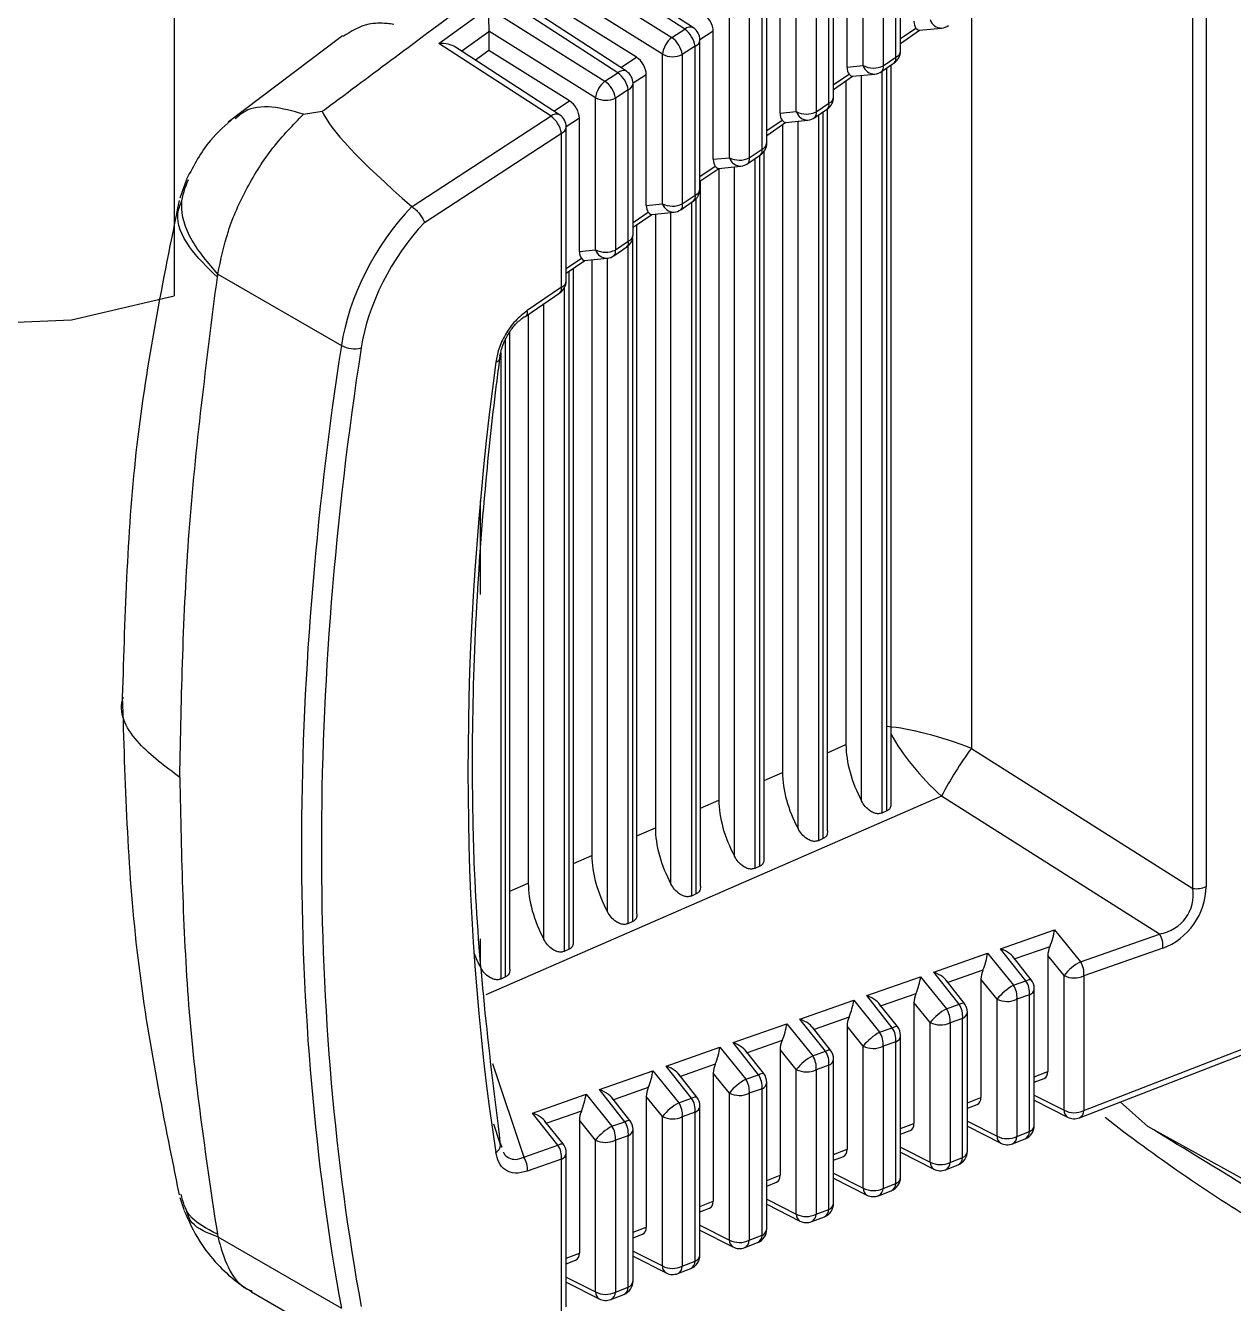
# Model space of a CAD drawing. Extents: x 8 to 113, y 1 to 87.
# Drawn here: x 15.952 to 16.786, y 65.459 to 66.34 of the extents above; entities that cross this region are included whole.
import ezdxf

# ---------------------------------------------------------------- set-up
doc = ezdxf.new("R2010")
doc.units = 0
doc.header["$MEASUREMENT"] = 0
doc.layers.add('OBJECT', color=7, linetype='CONTINUOUS')

msp = doc.modelspace()

# ---------------------------------------------------------------- linework, layer by layer
at = {"layer": 'OBJECT'}
for p, q in [((16.05467, 68.51587), (16.05467, 66.15381)), ((16.75741, 65.74493), (16.75741, 66.4324)), ((16.76668, 66.43369), (16.76668, 65.74622)), ((16.55584, 66.32267), (16.55584, 66.42038)), ((16.53011, 66.31255), (16.53011, 66.41058)), ((16.5438, 66.41041), (16.5438, 66.31238)), ((16.55253, 66.31838), (16.55253, 66.41608)), ((16.51895, 66.31144), (16.51895, 66.39648)), ((16.31516, 66.38386), (16.3981, 66.3319)), ((16.40695, 66.33766), (16.325, 66.39094)), ((16.41289, 66.33866), (16.3365, 66.38833)), ((16.50639, 66.28665), (16.50639, 66.38605)), ((16.5097, 66.29094), (16.5097, 66.39034)), ((16.48393, 66.28079), (16.48393, 66.38052)), ((16.49763, 66.38034), (16.49763, 66.28062)), ((16.39158, 66.3204), (16.31569, 66.36794)), ((16.47277, 66.27968), (16.47277, 66.36642)), ((16.36081, 66.30763), (16.28116, 66.35941)), ((16.46357, 66.25921), (16.46357, 66.36031)), ((16.6047, 66.36152), (16.6047, 65.84151)), ((16.23732, 66.32789), (16.27132, 66.35233)), ((16.27132, 66.35233), (16.35192, 66.30184)), ((16.36675, 66.30863), (16.29266, 66.3568)), ((16.37369, 66.31827), (16.31571, 66.35459)), ((16.43775, 66.24904), (16.43775, 66.35046)), ((16.45145, 66.35028), (16.45145, 66.24886)), ((16.46026, 66.25492), (16.46026, 66.35602)), ((16.1708, 66.33318), (16.09198, 66.27357)), ((16.27187, 66.33583), (16.25322, 66.32242)), ((16.3454, 66.29034), (16.27185, 66.33642)), ((16.27187, 66.33583), (16.27187, 66.32307)), ((16.3981, 66.3319), (16.40695, 66.33766)), ((16.4266, 66.33636), (16.41744, 66.3304)), ((16.4266, 66.24792), (16.4266, 66.33636)), ((16.55584, 66.33116), (16.5665, 66.33849)), ((16.55584, 66.32791), (16.56898, 66.33695)), ((16.56877, 66.33693), (16.58429, 66.33848)), ((16.31468, 66.27759), (16.23732, 66.32789)), ((16.32062, 66.27859), (16.24882, 66.32528)), ((16.27187, 66.32307), (16.26254, 66.31636)), ((16.32752, 66.28821), (16.27187, 66.32307)), ((16.41412, 66.32598), (16.40527, 66.32022)), ((16.41412, 66.22319), (16.41412, 66.32598)), ((16.41744, 66.22748), (16.41744, 66.33028)), ((16.36282, 66.31119), (16.37369, 66.31827)), ((16.39158, 66.21728), (16.39158, 66.3204)), ((16.40527, 66.32022), (16.40527, 66.2171)), ((16.54278, 66.30843), (16.55151, 66.31443)), ((16.5438, 66.31238), (16.55253, 66.31838)), ((16.35192, 66.30184), (16.36081, 66.30763)), ((16.38042, 66.3063), (16.3713, 66.30036)), ((16.38042, 66.21616), (16.38042, 66.3063)), ((16.5097, 66.29943), (16.52033, 66.30673)), ((16.5097, 66.29618), (16.5228, 66.30519)), ((16.51895, 66.31144), (16.53011, 66.31255)), ((16.52259, 66.30517), (16.53811, 66.30672)), ((16.52897, 65.80524), (16.52897, 66.30581)), ((16.54305, 66.30861), (16.54305, 65.79691)), ((16.5464, 65.79837), (16.5464, 66.31092)), ((16.54933, 65.80366), (16.54933, 66.31293)), ((16.36799, 66.29595), (16.3591, 66.29016)), ((16.36799, 66.19146), (16.36799, 66.29595)), ((16.3713, 66.19575), (16.3713, 66.30024)), ((16.51821, 66.30203), (16.51821, 65.84409)), ((16.31668, 66.28115), (16.32752, 66.28821)), ((16.3454, 66.18552), (16.3454, 66.29034)), ((16.3591, 66.29016), (16.3591, 66.18535)), ((16.14398, 66.27908), (16.15688, 66.28102)), ((16.47277, 66.27968), (16.48393, 66.28079)), ((16.49661, 66.27667), (16.50537, 66.2827)), ((16.49763, 66.28062), (16.50639, 66.28665)), ((16.49921, 66.27846), (16.49921, 65.77782)), ((16.50256, 65.77928), (16.50256, 66.28077)), ((16.50549, 65.78457), (16.50549, 66.28278)), ((16.31468, 66.27759), (16.21888, 66.21523)), ((16.33424, 66.27624), (16.32517, 66.27033)), ((16.32517, 66.16403), (16.32517, 66.27021)), ((16.33424, 66.18441), (16.33424, 66.27624)), ((16.46357, 66.2677), (16.47415, 66.27498)), ((16.46357, 66.26445), (16.47662, 66.27343)), ((16.47437, 66.27188), (16.47437, 65.825)), ((16.47641, 66.27341), (16.49193, 66.27496)), ((16.48513, 65.78615), (16.48513, 66.27428)), ((16.22732, 66.20438), (16.32186, 66.26592)), ((16.32186, 66.15973), (16.32186, 66.26592)), ((16.45145, 66.24886), (16.46026, 66.25492)), ((16.46165, 65.76547), (16.46165, 66.25331)), ((16.41744, 66.23597), (16.42797, 66.24322)), ((16.4266, 66.24792), (16.43775, 66.24904)), ((16.43024, 66.24165), (16.44576, 66.2432)), ((16.44129, 65.76706), (16.44129, 66.24276)), ((16.45043, 66.24491), (16.45924, 66.25097)), ((16.45537, 66.24831), (16.45537, 65.75873)), ((16.45872, 65.76019), (16.45872, 66.25061)), ((16.06313, 66.23395), (16.05856, 66.22118)), ((16.41744, 66.23273), (16.43045, 66.24168)), ((16.43053, 66.24168), (16.43053, 65.80591)), ((16.41781, 65.74638), (16.41781, 66.23298)), ((16.38042, 66.21616), (16.39158, 66.21728)), ((16.40425, 66.21316), (16.4131, 66.21924)), ((16.40527, 66.2171), (16.41412, 66.22319)), ((16.41153, 66.21816), (16.41153, 65.73964)), ((16.41488, 65.7411), (16.41488, 66.2208)), ((16.21888, 66.21523), (16.21865, 66.2154)), ((16.3713, 66.20424), (16.3818, 66.21146)), ((16.3713, 66.201), (16.38427, 66.20992)), ((16.38406, 66.2099), (16.39958, 66.21145)), ((16.38669, 66.21016), (16.38669, 65.78681)), ((16.39745, 65.74797), (16.39745, 66.21123)), ((16.37397, 65.72729), (16.37397, 66.20283)), ((16.3591, 66.18535), (16.36799, 66.19146)), ((16.37104, 65.722), (16.37104, 66.19347)), ((16.33424, 66.18441), (16.3454, 66.18552)), ((16.35808, 66.1814), (16.36697, 66.18751)), ((16.36769, 66.18806), (16.36769, 65.72054)), ((16.32517, 66.17251), (16.33562, 66.1797)), ((16.32517, 66.16927), (16.33809, 66.17816)), ((16.33012, 65.7082), (16.33012, 66.17268)), ((16.33788, 66.17814), (16.3534, 66.17969)), ((16.34284, 66.17863), (16.34284, 65.76772)), ((16.35361, 65.72887), (16.35361, 66.17971)), ((16.08448, 66.16657), (16.08479, 66.16873)), ((16.08479, 66.16873), (16.17004, 66.11952)), ((16.3272, 65.70291), (16.3272, 66.17066)), ((16.29731, 66.13961), (16.32083, 66.15579)), ((16.32186, 66.15973), (16.29833, 66.14355)), ((16.32385, 66.15906), (16.32385, 65.70145)), ((16.30977, 65.70978), (16.30977, 66.14817)), ((16.299, 66.14077), (16.299, 65.74863)), ((16.28628, 65.6891), (16.28628, 66.1289)), ((16.28335, 65.68382), (16.28335, 66.12373)), ((16.28001, 66.1144), (16.28001, 65.68236)), ((16.26593, 65.94779), (16.26593, 66.01226)), ((16.50549, 65.83855), (16.51821, 65.84409)), ((16.6047, 65.84151), (16.75741, 65.74493)), ((16.46165, 65.81946), (16.47437, 65.825)), ((16.58409, 65.80855), (16.26964, 65.67161)), ((16.41781, 65.80037), (16.43053, 65.80591)), ((16.73443, 65.71347), (16.58409, 65.80855)), ((16.5464, 65.79837), (16.54305, 65.79691)), ((16.37397, 65.78127), (16.38669, 65.78681)), ((16.50256, 65.77928), (16.49921, 65.77782)), ((16.33012, 65.76218), (16.34284, 65.76772)), ((16.45872, 65.76019), (16.45537, 65.75873)), ((16.28628, 65.74309), (16.299, 65.74863)), ((16.41488, 65.7411), (16.41153, 65.73964)), ((16.37104, 65.722), (16.36769, 65.72054)), ((16.62485, 65.70333), (16.66206, 65.71639)), ((16.66206, 65.71639), (16.67993, 65.69434)), ((16.26593, 65.69069), (16.26593, 65.71011)), ((16.67993, 65.69434), (16.73443, 65.71347)), ((16.68234, 65.5917), (16.98666, 65.70971)), ((16.3272, 65.70291), (16.32385, 65.70145)), ((16.57871, 65.68713), (16.61589, 65.70018)), ((16.61589, 65.70018), (16.63375, 65.67813)), ((16.64239, 65.68116), (16.62485, 65.70333)), ((16.64595, 65.68196), (16.63345, 65.69776)), ((16.65886, 65.70472), (16.63466, 65.69623)), ((16.65748, 65.69859), (16.65748, 65.61863)), ((16.66864, 65.68481), (16.65748, 65.69859)), ((16.67926, 65.58667), (16.98351, 65.70465)), ((16.73684, 65.70377), (16.68234, 65.68464)), ((16.61268, 65.68851), (16.58852, 65.68003)), ((16.28335, 65.68382), (16.28001, 65.68236)), ((16.53258, 65.67094), (16.56971, 65.68397)), ((16.56971, 65.68397), (16.58758, 65.66192)), ((16.59625, 65.66497), (16.57871, 65.68713)), ((16.59981, 65.66576), (16.58731, 65.68157)), ((16.6113, 65.68238), (16.6113, 65.60073)), ((16.62246, 65.6686), (16.6113, 65.68238)), ((16.63375, 65.67813), (16.64239, 65.68116)), ((16.66864, 65.59187), (16.66864, 65.68481)), ((16.68234, 65.68464), (16.68234, 65.5917)), ((16.55012, 65.64877), (16.53258, 65.67094)), ((16.5665, 65.6723), (16.54239, 65.66384)), ((16.6448, 65.67146), (16.63616, 65.66843)), ((16.6448, 65.57714), (16.6448, 65.67146)), ((16.64811, 65.58144), (16.64811, 65.67575)), ((16.48645, 65.65475), (16.52353, 65.66776)), ((16.52353, 65.66776), (16.5414, 65.64571)), ((16.55368, 65.64957), (16.54118, 65.66537)), ((16.56513, 65.66617), (16.56513, 65.58282)), ((16.57628, 65.65239), (16.56513, 65.66617)), ((16.58758, 65.66192), (16.59625, 65.66497)), ((16.62246, 65.57397), (16.62246, 65.6686)), ((16.63616, 65.66843), (16.63616, 65.5738)), ((16.50399, 65.63258), (16.48645, 65.65475)), ((16.52033, 65.65609), (16.49626, 65.64765)), ((16.57628, 65.55606), (16.57628, 65.65239)), ((16.59866, 65.65527), (16.58998, 65.65222)), ((16.58998, 65.65222), (16.58998, 65.55589)), ((16.59866, 65.55925), (16.59866, 65.65527)), ((16.60197, 65.56355), (16.60197, 65.65956)), ((16.44031, 65.63855), (16.47736, 65.65156)), ((16.47736, 65.65156), (16.49522, 65.6295)), ((16.50755, 65.63338), (16.49504, 65.64918)), ((16.51895, 65.64996), (16.51895, 65.56492)), ((16.53011, 65.63619), (16.51895, 65.64996)), ((16.5414, 65.64571), (16.55012, 65.64877)), ((16.55584, 65.54566), (16.55584, 65.64336)), ((16.39418, 65.62236), (16.43118, 65.63535)), ((16.43118, 65.63535), (16.44904, 65.61329)), ((16.45785, 65.61639), (16.44031, 65.63855)), ((16.47415, 65.63989), (16.45012, 65.63145)), ((16.53011, 65.53816), (16.53011, 65.63619)), ((16.55253, 65.63907), (16.5438, 65.63601)), ((16.5438, 65.63601), (16.5438, 65.53798)), ((16.55253, 65.54137), (16.55253, 65.63907)), ((16.46141, 65.61718), (16.44891, 65.63299)), ((16.47277, 65.63375), (16.47277, 65.54701)), ((16.48393, 65.61998), (16.47277, 65.63375)), ((16.49522, 65.6295), (16.50399, 65.63258)), ((16.5097, 65.52777), (16.5097, 65.62717)), ((16.27423, 65.62408), (16.29592, 65.55955)), ((16.34804, 65.60617), (16.385, 65.61914)), ((16.385, 65.61914), (16.40287, 65.59709)), ((16.41172, 65.60019), (16.39418, 65.62236)), ((16.41528, 65.60099), (16.40277, 65.61679)), ((16.42797, 65.62368), (16.40399, 65.61526)), ((16.4266, 65.61754), (16.4266, 65.52911)), ((16.43775, 65.60377), (16.4266, 65.61754)), ((16.48393, 65.52025), (16.48393, 65.61998)), ((16.50639, 65.62288), (16.49763, 65.6198)), ((16.49763, 65.6198), (16.49763, 65.52008)), ((16.50639, 65.52348), (16.50639, 65.62288)), ((16.64811, 65.615), (16.65748, 65.61863)), ((16.44904, 65.61329), (16.45785, 65.61639)), ((16.46357, 65.50988), (16.46357, 65.61098)), ((16.64811, 65.61116), (16.65492, 65.6138)), ((16.30191, 65.58997), (16.33883, 65.60293)), ((16.33883, 65.60293), (16.35669, 65.58088)), ((16.36558, 65.584), (16.34804, 65.60617)), ((16.36914, 65.58479), (16.35664, 65.6006)), ((16.3818, 65.60747), (16.35785, 65.59906)), ((16.38042, 65.60133), (16.38042, 65.5112)), ((16.39158, 65.58756), (16.38042, 65.60133)), ((16.40287, 65.59709), (16.41172, 65.60019)), ((16.43775, 65.50235), (16.43775, 65.60377)), ((16.46026, 65.60669), (16.45145, 65.60359)), ((16.45145, 65.60359), (16.45145, 65.50217)), ((16.46026, 65.50559), (16.46026, 65.60669)), ((16.60197, 65.59711), (16.6113, 65.60073)), ((16.64811, 65.60231), (16.66864, 65.59187)), ((16.33562, 65.59126), (16.31172, 65.58287)), ((16.41412, 65.59049), (16.40527, 65.58739)), ((16.41412, 65.4877), (16.41412, 65.59049)), ((16.41744, 65.49199), (16.41744, 65.59478)), ((16.60197, 65.59327), (16.60874, 65.5959)), ((16.64811, 65.59877), (16.67112, 65.58708)), ((16.72646, 65.58077), (16.70745, 65.5976)), ((16.27948, 65.56966), (16.2752, 65.58233)), ((16.31945, 65.5678), (16.30191, 65.58997)), ((16.32301, 65.5686), (16.31051, 65.5844)), ((16.33424, 65.58512), (16.33424, 65.49329)), ((16.3454, 65.57135), (16.33424, 65.58512)), ((16.35669, 65.58088), (16.36558, 65.584)), ((16.39158, 65.48444), (16.39158, 65.58756)), ((16.40527, 65.58739), (16.40527, 65.48427)), ((16.55584, 65.57922), (16.56513, 65.58282)), ((16.60197, 65.58438), (16.62246, 65.57397)), ((16.36799, 65.5743), (16.3591, 65.57118)), ((16.36799, 65.46981), (16.36799, 65.5743)), ((16.3713, 65.4741), (16.3713, 65.57859)), ((16.55584, 65.57538), (16.56257, 65.57799)), ((16.60197, 65.58084), (16.62494, 65.56917)), ((16.63616, 65.5738), (16.6448, 65.57714)), ((17.34688, 65.23635), (16.72646, 65.58077)), ((16.27948, 65.56966), (16.28064, 65.56642)), ((16.29592, 65.55955), (16.31945, 65.5678)), ((16.3454, 65.46654), (16.3454, 65.57135)), ((16.3591, 65.57118), (16.3591, 65.46636)), ((16.5097, 65.56133), (16.51895, 65.56492)), ((16.55584, 65.56645), (16.57628, 65.55606)), ((16.63309, 65.56876), (16.64172, 65.57211)), ((16.32186, 65.5581), (16.29833, 65.54985)), ((16.32186, 65.45192), (16.32186, 65.5581)), ((16.32517, 65.45621), (16.32517, 65.5624)), ((16.5097, 65.55749), (16.51639, 65.56008)), ((16.55584, 65.56291), (16.57876, 65.55127)), ((16.58998, 65.55589), (16.59866, 65.55925)), ((16.46357, 65.54344), (16.47277, 65.54701)), ((16.5097, 65.54852), (16.53011, 65.53816)), ((16.58691, 65.55086), (16.59559, 65.55422)), ((16.46357, 65.5396), (16.47021, 65.54218)), ((16.5097, 65.54499), (16.53259, 65.53336)), ((16.5438, 65.53798), (16.55253, 65.54137)), ((16.05855, 65.53175), (16.06127, 65.52335)), ((16.41744, 65.52555), (16.4266, 65.52911)), ((16.46357, 65.5306), (16.48393, 65.52025)), ((16.54073, 65.53295), (16.54945, 65.53633)), ((16.41744, 65.52171), (16.42404, 65.52427)), ((16.46357, 65.52706), (16.48641, 65.51545)), ((16.49763, 65.52008), (16.50639, 65.52348)), ((16.3713, 65.50766), (16.38042, 65.5112)), ((16.41744, 65.51267), (16.43775, 65.50235)), ((16.49455, 65.51505), (16.50332, 65.51844)), ((16.08448, 65.50636), (16.08479, 65.50456)), ((16.08479, 65.50456), (16.17004, 65.45535)), ((16.3713, 65.50382), (16.37786, 65.50637)), ((16.41744, 65.50913), (16.44023, 65.49755)), ((16.45145, 65.50217), (16.46026, 65.50559)), ((16.32517, 65.48978), (16.33424, 65.49329)), ((16.3713, 65.49474), (16.39158, 65.48444)), ((16.44838, 65.49714), (16.45719, 65.50056)), ((16.32517, 65.48593), (16.33168, 65.48846)), ((16.3713, 65.4912), (16.39406, 65.47964)), ((16.40527, 65.48427), (16.41412, 65.4877)), ((16.32517, 65.47681), (16.3454, 65.46654)), ((16.4022, 65.47923), (16.41105, 65.48267)), ((16.32517, 65.47328), (16.34788, 65.46174)), ((16.3591, 65.46636), (16.36799, 65.46981)), ((16.10798, 65.46668), (16.19464, 65.41665)), ((16.35602, 65.46133), (16.36492, 65.46478))]:
    msp.add_line(p, q, dxfattribs=at)
at = {"layer": 'OBJECT', "flags": 128}
for points in [[(15.17078, 66.66406), (15.2417, 66.56544), (15.31819, 66.47405), (15.39912, 66.39127), (15.48326, 66.31835), (15.56935, 66.25638), (15.6561, 66.20631), (15.74219, 66.16887), (15.82633, 66.14464), (15.90726, 66.13398), (15.98376, 66.13706), (16.05467, 66.15381)], [(16.27659, 66.10802), (16.27753, 66.10841), (16.27833, 66.10887), (16.27897, 66.1094), (16.27944, 66.10998), (16.27973, 66.11061), (16.27983, 66.11127), (16.27975, 66.11195), (16.27948, 66.11264)], [(16.64239, 65.68116), (16.64353, 65.6817), (16.6445, 65.68204), (16.64525, 65.68218), (16.64577, 65.6821), (16.64595, 65.68196)], [(16.59625, 65.66497), (16.5974, 65.66551), (16.59837, 65.66585), (16.59912, 65.66598), (16.59963, 65.6659), (16.59981, 65.66576)], [(16.55012, 65.64877), (16.55127, 65.64931), (16.55223, 65.64966), (16.55298, 65.64979), (16.5535, 65.64971), (16.55368, 65.64957)], [(16.50399, 65.63258), (16.50513, 65.63312), (16.5061, 65.63346), (16.50685, 65.6336), (16.50737, 65.63352), (16.50755, 65.63338)], [(16.45785, 65.61639), (16.459, 65.61693), (16.45996, 65.61727), (16.46072, 65.6174), (16.46123, 65.61732), (16.46141, 65.61718)], [(16.41172, 65.60019), (16.41286, 65.60073), (16.41383, 65.60108), (16.41458, 65.60121), (16.4151, 65.60113), (16.41528, 65.60099)], [(16.36558, 65.584), (16.36673, 65.58454), (16.36769, 65.58488), (16.36845, 65.58502), (16.36896, 65.58494), (16.36914, 65.58479)], [(16.31945, 65.5678), (16.3206, 65.56834), (16.32156, 65.56869), (16.32231, 65.56882), (16.32283, 65.56874), (16.32301, 65.5686)]]:
    msp.add_lwpolyline(points, dxfattribs=at)
at = {"layer": 'OBJECT'}
for centre, radius, start, end in [((16.58415, 66.34669), 0.00822, 196.86757, 270.95537), ((16.58329, 66.34843), 0.01, 275.70072, 304.51809), ((16.40794, 66.31872), 0.01645, 126.76534, 174.14534), ((16.38708, 66.31708), 0.01846, 9.80102, 53.37416), ((16.41063, 66.3339), 0.00527, 64.69025, 134.42974), ((16.39593, 66.32284), 0.01846, 9.79975, 53.37543), ((16.40744, 66.33028), 0.01, 0, 56.96766), ((16.4123, 66.33082), 0.00516, 290.68948, 354.00049), ((16.54584, 66.32267), 0.01, 304.51809, 0), ((16.55084, 66.3231), 0.00501, 289.6277, 355.06228), ((16.3986, 66.33422), 0.0155, 243.05493, 295.48814), ((16.54879, 66.31724), 0.00391, 314.0389, 16.94308), ((16.3645, 66.30386), 0.00527, 64.69514, 134.42194), ((16.34979, 66.29281), 0.01847, 9.80444, 53.37274), ((16.3613, 66.30024), 0.01, 0, 56.96766), ((16.53713, 66.32637), 0.0155, 243.05513, 295.48896), ((16.53797, 66.31494), 0.00822, 196.86777, 270.95517), ((16.53712, 66.31667), 0.01, 275.70072, 304.51809), ((16.54007, 66.31124), 0.00391, 314.0429, 16.93428), ((16.36177, 66.28866), 0.01645, 126.76488, 174.14476), ((16.34091, 66.28702), 0.01846, 9.79789, 53.37881), ((16.36617, 66.30078), 0.00516, 290.69105, 354.00084), ((16.35243, 66.30416), 0.0155, 243.054, 295.4901), ((16.4997, 66.29094), 0.01, 304.51809, 0), ((16.50471, 66.29137), 0.00501, 289.62932, 355.06258), ((16.3184, 66.2736), 0.00546, 66.07089, 133.05068), ((16.31517, 66.27021), 0.01, 0, 56.96766), ((16.49096, 66.29461), 0.0155, 243.05434, 295.48873), ((16.4918, 66.28318), 0.00822, 196.86757, 270.95537), ((16.49389, 66.27948), 0.00391, 314.04048, 16.9415), ((16.50265, 66.28551), 0.00391, 314.04448, 16.9327), ((16.30366, 66.26278), 0.01846, 9.79966, 53.37752), ((16.32003, 66.27075), 0.00517, 290.70622, 353.98375), ((16.49094, 66.28491), 0.01, 275.70072, 304.51809), ((16.45357, 66.25921), 0.01, 304.51809, 0), ((16.45652, 66.25378), 0.00391, 314.0429, 16.93428), ((16.45857, 66.25964), 0.00502, 289.64801, 355.04197), ((16.44478, 66.26286), 0.0155, 243.05452, 295.49006), ((16.44562, 66.25142), 0.00822, 196.86542, 270.95738), ((16.44476, 66.25315), 0.01, 275.70072, 304.51809), ((16.44771, 66.24772), 0.00391, 314.04084, 16.93635), ((16.40744, 66.22748), 0.01, 304.51809, 0), ((16.41244, 66.22791), 0.00502, 289.63026, 355.05972), ((16.3986, 66.2311), 0.0155, 243.05493, 295.48814), ((16.39944, 66.21966), 0.00822, 196.86933, 270.95361), ((16.40154, 66.21597), 0.00391, 314.04048, 16.9415), ((16.41039, 66.22205), 0.00391, 314.04048, 16.9415), ((16.39859, 66.2214), 0.01, 275.70072, 304.51809), ((16.3613, 66.19575), 0.01, 304.51809, 0), ((16.36425, 66.19032), 0.00391, 314.04491, 16.93227), ((16.36631, 66.19619), 0.00501, 289.62932, 355.06258), ((16.35243, 66.19934), 0.0155, 243.054, 295.4901), ((16.35327, 66.18791), 0.00822, 196.86629, 270.95665), ((16.35241, 66.18964), 0.01, 275.70072, 304.51809), ((16.35536, 66.18421), 0.00391, 314.0429, 16.93428), ((16.31517, 66.16403), 0.01, 304.51809, 0), ((16.32003, 66.16457), 0.00517, 290.70622, 353.98375), ((16.31812, 66.15859), 0.00391, 314.04448, 16.9327), ((16.29602, 66.14154), 0.00233, 267.71363, 303.71129), ((16.29459, 66.14242), 0.00391, 314.0429, 16.93428), ((16.17907, 66.1358), 0.01861, 240.9946, 284.36424), ((16.81187, 65.68901), 0.25724, 143.64486, 152.31025), ((16.76, 65.76035), 0.01563, 260.45171, 295.31605), ((16.72204, 65.70525), 0.01488, 354.30772, 33.55872), ((16.69923, 65.66001), 0.03939, 119.34532, 140.96324), ((16.66753, 65.68611), 0.01488, 354.30952, 33.55593), ((16.62999, 65.67294), 0.01488, 354.31299, 33.55344), ((16.63811, 65.67575), 0.01, 0, 38.35272), ((16.67566, 65.69863), 0.0155, 243.05464, 295.48892), ((16.65305, 65.6438), 0.03938, 119.34492, 140.96364), ((16.62135, 65.6699), 0.01488, 354.3109, 33.55817), ((16.64297, 65.67629), 0.00517, 290.7046, 353.98537), ((16.60688, 65.62758), 0.03939, 119.34605, 140.96164), ((16.57518, 65.6537), 0.01488, 354.30952, 33.55593), ((16.58385, 65.65674), 0.01488, 354.31153, 33.5549), ((16.59197, 65.65956), 0.01, 0, 38.35272), ((16.62949, 65.68242), 0.0155, 243.05513, 295.48896), ((16.58331, 65.66622), 0.0155, 243.05411, 295.48896), ((16.59684, 65.6601), 0.00516, 290.68786, 354.00211), ((16.5607, 65.61138), 0.03939, 119.34513, 140.96343), ((16.529, 65.63749), 0.01488, 354.31155, 33.55752), ((16.53772, 65.64055), 0.01488, 354.30674, 33.55969), ((16.5507, 65.6439), 0.00516, 290.68786, 354.00211), ((16.54584, 65.64336), 0.01, 0, 38.35272), ((16.53713, 65.65001), 0.0155, 243.05513, 295.48896), ((16.51453, 65.59517), 0.03939, 119.34605, 140.96164), ((16.48282, 65.62128), 0.01488, 354.31124, 33.5542), ((16.49159, 65.62435), 0.01488, 354.312, 33.55707), ((16.50457, 65.62771), 0.00516, 290.68969, 354.00221), ((16.4997, 65.62717), 0.01, 0, 38.35272), ((16.45357, 65.61098), 0.01, 0, 38.35272), ((16.49096, 65.6338), 0.0155, 243.05434, 295.48873), ((16.46835, 65.57896), 0.03939, 119.34659, 140.96198), ((16.43665, 65.60507), 0.01488, 354.31061, 33.55747), ((16.44545, 65.60816), 0.01488, 354.31286, 33.55357), ((16.45843, 65.61152), 0.00517, 290.70622, 353.98375), ((16.39932, 65.59197), 0.01488, 354.31046, 33.55597), ((16.40744, 65.59478), 0.01, 0, 38.35272), ((16.44478, 65.61759), 0.0155, 243.05452, 295.49006), ((16.42218, 65.56274), 0.0394, 119.34863, 140.95993), ((16.39047, 65.58886), 0.01488, 354.31153, 33.5549), ((16.4123, 65.59532), 0.00516, 290.68948, 354.00049), ((16.67385, 65.59153), 0.00522, 176.18885, 238.47196), ((16.67566, 65.6057), 0.0155, 243.05464, 295.48892), ((16.6768, 65.59163), 0.00554, 296.42888, 0.74759), ((16.35318, 65.57577), 0.01488, 354.31155, 33.55752), ((16.3613, 65.57859), 0.01, 0, 38.35272), ((16.3986, 65.60138), 0.0155, 243.05493, 295.48814), ((16.63811, 65.58144), 0.01, 291.19446, 0), ((16.64311, 65.58187), 0.00502, 289.64801, 355.04197), ((16.67565, 65.59599), 0.01, 243.06578, 291.19446), ((17.41502, 66.51235), 1.17128, 232.18754, 238.61464), ((16.376, 65.54654), 0.03939, 119.34652, 140.96118), ((16.34429, 65.57265), 0.01488, 354.31074, 33.55734), ((16.36617, 65.57913), 0.00516, 290.69105, 354.00084), ((16.62781, 65.57369), 0.00535, 177.04248, 237.61503), ((16.62949, 65.58779), 0.0155, 243.05513, 295.48896), ((16.63048, 65.57381), 0.00568, 297.32049, 359.85365), ((16.63912, 65.57716), 0.00568, 297.32049, 359.85365), ((16.27394, 65.56795), 0.0058, 297.17594, 17.1016), ((16.30705, 65.55958), 0.01488, 354.31266, 33.55641), ((16.31517, 65.5624), 0.01, 0, 38.35272), ((16.35243, 65.58517), 0.0155, 243.054, 295.4901), ((16.62947, 65.57809), 0.01, 243.06578, 291.19446), ((16.28352, 65.55132), 0.01488, 354.31074, 33.55734), ((16.32017, 65.56283), 0.00502, 289.64801, 355.04197), ((16.58331, 65.56988), 0.0155, 243.05411, 295.48896), ((16.58163, 65.55579), 0.00535, 177.04431, 237.6132), ((16.5843, 65.5559), 0.00568, 297.32568, 359.85078), ((16.59197, 65.56355), 0.01, 291.19446, 0), ((16.59298, 65.55927), 0.00568, 297.32352, 359.85062), ((16.59698, 65.56398), 0.00502, 289.63026, 355.05972), ((16.58329, 65.56018), 0.01, 243.06578, 291.19446), ((16.53545, 65.53788), 0.00535, 177.04248, 237.61503), ((16.53713, 65.55198), 0.0155, 243.05513, 295.48896), ((16.53812, 65.538), 0.00568, 297.32198, 359.85216), ((16.54584, 65.54566), 0.01, 291.19446, 0), ((16.54685, 65.54138), 0.00568, 297.32352, 359.85062), ((16.55084, 65.54609), 0.00501, 289.6277, 355.06228), ((16.53712, 65.54228), 0.01, 243.06578, 291.19446), ((16.48928, 65.51998), 0.00535, 177.04431, 237.6132), ((16.49096, 65.53407), 0.0155, 243.05434, 295.48873), ((16.49195, 65.52009), 0.00568, 297.31808, 359.85605), ((16.4997, 65.52777), 0.01, 291.19446, 0), ((16.50071, 65.52349), 0.00568, 297.32049, 359.85365), ((16.50471, 65.5282), 0.00501, 289.62932, 355.06258), ((16.49094, 65.52437), 0.01, 243.06578, 291.19446), ((16.44478, 65.51617), 0.0155, 243.05452, 295.49006), ((16.4431, 65.50207), 0.00535, 177.04453, 237.61627), ((16.44577, 65.50219), 0.00568, 297.32855, 359.84791), ((16.45357, 65.50988), 0.01, 291.19446, 0), ((16.45458, 65.5056), 0.00568, 297.32049, 359.85365), ((16.45857, 65.51031), 0.00502, 289.64801, 355.04197), ((16.44476, 65.50646), 0.01, 243.06578, 291.19446), ((16.39692, 65.48416), 0.00535, 177.04248, 237.61503), ((16.3986, 65.49826), 0.0155, 243.05493, 295.48814), ((16.40744, 65.49199), 0.01, 291.19446, 0), ((16.40844, 65.48771), 0.00568, 297.32352, 359.85062), ((16.41244, 65.49242), 0.00502, 289.63026, 355.05972), ((16.39859, 65.48856), 0.01, 243.06578, 291.19446), ((16.39959, 65.48428), 0.00568, 297.32049, 359.85365), ((16.3613, 65.4741), 0.01, 291.19446, 0), ((16.36231, 65.46982), 0.00568, 297.32661, 359.84531), ((16.36631, 65.47453), 0.00501, 289.62932, 355.06258), ((16.35074, 65.46626), 0.00535, 177.03216, 237.63002), ((16.35243, 65.48036), 0.0155, 243.054, 295.4901), ((16.35241, 65.47065), 0.01, 243.06578, 291.19446), ((16.35342, 65.46638), 0.00568, 297.32568, 359.85078)]:
    msp.add_arc(centre, radius, start, end, dxfattribs=at)
for centre, major_axis, ratio, start_param, end_param in [((16.27181, 66.34495), (-0.00038, 0.01204), 0.026825, 0.909765, 2.358101), ((16.41945, 66.34035), (-0.00503, 0.00865), 0.586689, 3.931682, 5.443764), ((16.57257, 66.34736), (0.00469, 0.00996), 0.580588, 2.252663, 2.870395), ((16.26474, 66.33987), (-0.00502, 0.00868), 0.583023, 3.930752, 4.000853), ((16.56543, 66.34664), (-0.00354, 0.00967), 0.277978, 2.464247, 3.212889), ((16.23781, 66.32051), (0.01403, 0.00033), 0.527029, 0.656435, 1.593412), ((16.37327, 66.31029), (-0.00503, 0.00865), 0.586689, 3.931682, 5.443764), ((16.5264, 66.3156), (0.00469, 0.00996), 0.580588, 2.252663, 2.870395), ((16.51925, 66.31489), (-0.00354, 0.00967), 0.277978, 2.464247, 3.212889), ((16.3271, 66.28023), (-0.00503, 0.00865), 0.586689, 3.931682, 5.443764), ((17.78734, 65.26452), (1.6308, -1.02452), 0.0499, 3.210425, 3.451538), ((16.48022, 66.28384), (0.00469, 0.00996), 0.580588, 2.252663, 2.870395), ((16.47307, 66.28313), (-0.00354, 0.00967), 0.277978, 2.464247, 3.212889), ((16.43404, 66.25208), (0.00469, 0.00996), 0.580588, 2.252663, 2.870395), ((16.4269, 66.25137), (-0.00354, 0.00967), 0.277978, 2.464247, 3.212889), ((16.38787, 66.22033), (0.00469, 0.00996), 0.580588, 2.252663, 2.870395), ((16.25754, 66.14765), (0.06455, 0.10125), 0.604584, 1.264376, 2.200997), ((16.38072, 66.21961), (-0.00354, 0.00967), 0.277978, 2.464247, 3.212889), ((16.26423, 66.14336), (0.05957, 0.09257), 0.606975, 1.282137, 2.203671), ((16.34169, 66.18857), (0.00469, 0.00996), 0.580588, 2.252663, 2.870395), ((16.33454, 66.18785), (-0.00354, 0.00967), 0.277978, 2.464247, 3.212889), ((17.81708, 66.64328), (1.21808, 1.89372), 0.606848, 2.203527, 2.567035), ((17.82377, 66.63899), (1.2131, 1.88504), 0.606975, 2.203671, 2.567179), ((17.87303, 66.66457), (1.17592, 1.82549), 0.606958, 2.231413, 2.540442), ((16.58917, 65.83203), (0.05982, -0.02069), 0.225528, 1.386846, 2.434043), ((16.58917, 65.83203), (-0.04394, 0.04585), 0.320773, 0.858748, 1.783948), ((16.561, 65.81976), (-0.03018, 0.05215), 0.581784, 0.788082, 1.513013), ((16.51716, 65.80067), (-0.03018, 0.05215), 0.581784, 0.788082, 1.513013), ((16.47332, 65.78158), (-0.03018, 0.05215), 0.581784, 0.788082, 1.513013), ((16.42948, 65.76248), (-0.03018, 0.05215), 0.581784, 0.788082, 1.513013), ((16.38564, 65.74339), (-0.03018, 0.05215), 0.581784, 0.788082, 1.513013), ((16.3418, 65.7243), (-0.03018, 0.05215), 0.581784, 0.788082, 1.513013), ((16.72453, 65.74409), (0.02952, -0.01741), 0.875291, 5.491748, 6.903274), ((16.73122, 65.73979), (0.02215, 0.03331), 0.831459, 3.975588, 5.387114), ((16.65778, 65.71098), (0.00328, 0.01158), 0.259069, 4.215918, 5.27033), ((16.29796, 65.7052), (-0.03018, 0.05215), 0.581784, 1.340707, 1.513013), ((16.6116, 65.69477), (0.00328, 0.01158), 0.259069, 4.215918, 5.27033), ((16.62057, 65.69792), (0.01404, -0.00407), 0.443879, 0.337051, 1.391463), ((16.66493, 65.70216), (0.00441, 0.00973), 0.616481, 1.587449, 2.205181), ((16.61875, 65.68595), (0.00441, 0.00973), 0.616481, 1.587449, 2.205181), ((16.56543, 65.67857), (0.00328, 0.01158), 0.259069, 4.215918, 5.27033), ((16.57443, 65.68173), (0.01404, -0.00407), 0.443879, 0.337051, 1.391463), ((16.5283, 65.66553), (0.01404, -0.00407), 0.443879, 0.337051, 1.391463), ((16.57257, 65.66974), (0.00441, 0.00973), 0.616481, 1.587449, 2.205181), ((16.51925, 65.66236), (0.00328, 0.01158), 0.259069, 4.215918, 5.27033), ((16.48216, 65.64934), (0.01404, -0.00407), 0.443879, 0.337051, 1.391463), ((16.5264, 65.65354), (0.00441, 0.00973), 0.616481, 1.587449, 2.205181), ((16.47307, 65.64615), (0.00328, 0.01158), 0.259069, 4.215918, 5.27033), ((16.4269, 65.62994), (0.00328, 0.01158), 0.259069, 4.215918, 5.27033), ((16.43603, 65.63314), (0.01404, -0.00407), 0.443879, 0.337051, 1.391463), ((16.48022, 65.63733), (0.00441, 0.00973), 0.616481, 1.587449, 2.205181), ((16.38072, 65.61373), (0.00328, 0.01158), 0.259069, 4.215918, 5.27033), ((16.3899, 65.61695), (0.01404, -0.00407), 0.443879, 0.337051, 1.391463), ((16.43404, 65.62112), (0.00441, 0.00973), 0.616481, 1.587449, 2.205181), ((16.65033, 65.62275), (-0.00507, 0.00872), 0.578158, 3.050557, 3.924328), ((16.33454, 65.59752), (0.00328, 0.01158), 0.259069, 4.215918, 5.27033), ((16.34376, 65.60076), (0.01404, -0.00407), 0.443879, 0.337051, 1.391463), ((16.38787, 65.60491), (0.00441, 0.00973), 0.616481, 1.587449, 2.205181), ((16.60416, 65.60484), (-0.00507, 0.00872), 0.578158, 3.050557, 3.924328), ((16.34169, 65.5887), (0.00441, 0.00973), 0.616481, 1.587449, 2.205181), ((16.29763, 65.58456), (0.01404, -0.00407), 0.443879, 0.337051, 1.391463), ((16.55798, 65.58694), (-0.00507, 0.00872), 0.578158, 3.050557, 3.924328), ((16.5118, 65.56903), (-0.00507, 0.00872), 0.578158, 3.050557, 3.924328), ((16.46563, 65.55113), (-0.00507, 0.00872), 0.578158, 3.050557, 3.924328), ((16.41945, 65.53322), (-0.00507, 0.00872), 0.578158, 3.050557, 3.924328), ((16.37327, 65.51531), (-0.00507, 0.00872), 0.578158, 3.050557, 3.924328), ((16.3271, 65.49741), (-0.00507, 0.00872), 0.578158, 3.050557, 3.924328)]:
    msp.add_ellipse(centre, major_axis=major_axis, ratio=ratio, start_param=start_param, end_param=end_param, dxfattribs=at)
for points, knots in [([(16.15688, 66.28102), (16.16082, 66.28396), (16.18054, 66.29866), (16.26342, 66.36036), (16.42307, 66.479), (16.56847, 66.58493), (16.64998, 66.64432)], [0, 0, 0, 0, 0.024148, 0.120739, 0.507103, 1, 1, 1, 1]), ([(16.20629, 66.341), (16.2047, 66.34121), (16.19867, 66.34201), (16.18561, 66.34179), (16.17676, 66.33614), (16.17119, 66.33259)], [0, 0, 0, 0, 0.116942, 0.444862, 1, 1, 1, 1]), ([(16.08479, 66.16873), (16.08681, 66.1786), (16.09083, 66.19833), (16.10439, 66.22849), (16.12216, 66.25673), (16.13671, 66.27163), (16.14398, 66.27908)], [0, 0, 0, 0, 0.250001, 0.499999, 0.750001, 1, 1, 1, 1]), ([(16.14398, 66.27908), (16.13649, 66.28115), (16.12151, 66.2853), (16.10537, 66.2834), (16.09898, 66.27773), (16.09687, 66.27586)], [0, 0, 0, 0, 0.401193, 0.802386, 1, 1, 1, 1]), ([(16.09615, 66.27673), (16.09034, 66.27171), (16.07683, 66.26004), (16.06821, 66.24365), (16.06329, 66.2343)], [0, 0, 0, 0, 0.429713, 1, 1, 1, 1]), ([(16.08479, 66.16873), (16.07824, 66.17637), (16.06468, 66.19219), (16.05741, 66.21602), (16.0623, 66.2285), (16.06445, 66.23397)], [0, 0, 0, 0, 0.34425, 0.712552, 1, 1, 1, 1]), ([(16.05811, 66.21952), (16.04679, 66.16371), (16.02402, 66.05143), (16.02062, 65.93527), (16.01891, 65.87685)], [0, 0, 0, 0, 0.497018, 1, 1, 1, 1]), ([(16.08448, 66.16657), (16.07747, 66.17341), (16.06294, 66.18761), (16.05503, 66.20685), (16.05873, 66.21623), (16.05982, 66.219)], [0, 0, 0, 0, 0.396563, 0.822164, 1, 1, 1, 1]), ([(16.21888, 66.21523), (16.21965, 66.21463), (16.22121, 66.21345), (16.22352, 66.21095), (16.2255, 66.20824), (16.22669, 66.20605), (16.22718, 66.20482), (16.22731, 66.20442), (16.22732, 66.20438)], [0, 0, 0, 0, 0.2192768, 0.4385033, 0.6592408, 0.8829816, 0.9858182, 1, 1, 1, 1]), ([(16.05859, 65.82152), (16.05967, 65.8775), (16.06184, 65.98946), (16.07693, 66.10753), (16.08448, 66.16657)], [0, 0, 0, 0, 0.5, 1, 1, 1, 1]), ([(16.29833, 66.14355), (16.2955, 66.14132), (16.28982, 66.13683), (16.28292, 66.12723), (16.27832, 66.11723), (16.27714, 66.11096), (16.27659, 66.10802)], [0, 0, 0, 0, 0.2618794, 0.5244054, 0.7764165, 1, 1, 1, 1]), ([(16.27948, 66.11264), (16.28016, 66.11546), (16.28137, 66.12049), (16.28542, 66.12811), (16.29031, 66.13458), (16.29401, 66.13764), (16.29592, 66.13922)], [0, 0, 0, 0, 0.2953363, 0.5247161, 0.7544597, 1, 1, 1, 1]), ([(16.27948, 66.11264), (16.27873, 66.10687), (16.27498, 66.07801), (16.26457, 65.98249), (16.26002, 65.8892), (16.26043, 65.79859), (16.26245, 65.70879), (16.27221, 65.62905), (16.27948, 65.56966)], [0, 0, 0, 0, 0.029967, 0.149857, 0.5, 0.529968, 0.649857, 1, 1, 1, 1]), ([(16.05859, 65.82152), (16.04856, 65.82894), (16.02773, 65.84435), (16.01595, 65.8654), (16.01935, 65.87611), (16.01956, 65.87679)], [0, 0, 0, 0, 0.465357, 0.966381, 1, 1, 1, 1]), ([(16.01891, 65.87685), (16.02062, 65.81841), (16.024, 65.70222), (16.04678, 65.58947), (16.05811, 65.53342)], [0, 0, 0, 0, 0.502926, 1, 1, 1, 1]), ([(16.05859, 65.82152), (16.05967, 65.76679), (16.06184, 65.65733), (16.07693, 65.55669), (16.08448, 65.50636)], [0, 0, 0, 0, 0.5, 1, 1, 1, 1]), ([(16.54305, 65.79691), (16.54227, 65.79669), (16.54072, 65.79626), (16.5379, 65.7968), (16.53465, 65.79837), (16.53141, 65.80124), (16.52975, 65.80396), (16.52897, 65.80524)], [0, 0, 0, 0, 0.1610162, 0.3213995, 0.497912, 0.7630072, 1, 1, 1, 1]), ([(16.54923, 65.80366), (16.54924, 65.80306), (16.54926, 65.80152), (16.54832, 65.79955), (16.54701, 65.79875), (16.5464, 65.79837)], [0, 0, 0, 0, 0.2507323, 0.6458663, 1, 1, 1, 1]), ([(16.49921, 65.77782), (16.49843, 65.7776), (16.49687, 65.77716), (16.49406, 65.77771), (16.49081, 65.77928), (16.48757, 65.78215), (16.48591, 65.78487), (16.48513, 65.78615)], [0, 0, 0, 0, 0.161016, 0.321392, 0.497912, 0.762997, 1, 1, 1, 1]), ([(16.50539, 65.78457), (16.5054, 65.78397), (16.50542, 65.78243), (16.50448, 65.78046), (16.50317, 65.77966), (16.50256, 65.77928)], [0, 0, 0, 0, 0.2507346, 0.6458481, 1, 1, 1, 1]), ([(16.45537, 65.75873), (16.45459, 65.75851), (16.45303, 65.75807), (16.45022, 65.75861), (16.44697, 65.76018), (16.44373, 65.76305), (16.44207, 65.76577), (16.44129, 65.76706)], [0, 0, 0, 0, 0.1610307, 0.3214009, 0.497913, 0.7630077, 1, 1, 1, 1]), ([(16.46155, 65.76548), (16.46156, 65.76488), (16.46157, 65.76333), (16.46064, 65.76136), (16.45933, 65.76057), (16.45872, 65.76019)], [0, 0, 0, 0, 0.250723, 0.645843, 1, 1, 1, 1]), ([(16.41153, 65.73964), (16.41075, 65.73942), (16.40919, 65.73898), (16.40638, 65.73952), (16.40313, 65.74109), (16.39989, 65.74396), (16.39823, 65.74668), (16.39745, 65.74797)], [0, 0, 0, 0, 0.16103, 0.321394, 0.497913, 0.762997, 1, 1, 1, 1]), ([(16.41771, 65.74638), (16.41772, 65.74578), (16.41773, 65.74424), (16.4168, 65.74227), (16.41549, 65.74147), (16.41488, 65.7411)], [0, 0, 0, 0, 0.2507346, 0.6458481, 1, 1, 1, 1]), ([(16.36769, 65.72054), (16.36691, 65.72032), (16.36535, 65.71988), (16.36254, 65.72043), (16.35929, 65.722), (16.35605, 65.72487), (16.35439, 65.72759), (16.35361, 65.72887)], [0, 0, 0, 0, 0.1610307, 0.3214009, 0.497913, 0.7630077, 1, 1, 1, 1]), ([(16.37387, 65.72729), (16.37388, 65.72669), (16.37389, 65.72515), (16.37296, 65.72318), (16.37165, 65.72238), (16.37104, 65.722)], [0, 0, 0, 0, 0.250723, 0.645843, 1, 1, 1, 1]), ([(16.32385, 65.70145), (16.32307, 65.70123), (16.32151, 65.70079), (16.3187, 65.70134), (16.31545, 65.70291), (16.31221, 65.70578), (16.31055, 65.7085), (16.30977, 65.70978)], [0, 0, 0, 0, 0.16103, 0.321392, 0.497911, 0.763, 1, 1, 1, 1]), ([(16.33003, 65.7082), (16.33004, 65.7076), (16.33005, 65.70606), (16.32911, 65.70409), (16.32781, 65.70329), (16.3272, 65.70291)], [0, 0, 0, 0, 0.250761, 0.645845, 1, 1, 1, 1]), ([(16.28001, 65.68236), (16.27923, 65.68214), (16.27767, 65.6817), (16.27486, 65.68224), (16.27161, 65.68381), (16.26836, 65.68668), (16.26671, 65.6894), (16.26593, 65.69069)], [0, 0, 0, 0, 0.16103, 0.3214, 0.497911, 0.76301, 1, 1, 1, 1]), ([(16.28619, 65.68911), (16.28619, 65.68851), (16.28621, 65.68696), (16.28527, 65.68499), (16.28397, 65.68419), (16.28335, 65.68382)], [0, 0, 0, 0, 0.250749, 0.64584, 1, 1, 1, 1]), ([(17.35603, 65.20528), (17.3171, 65.22785), (17.23569, 65.27504), (17.11094, 65.34859), (16.98334, 65.42472), (16.8551, 65.50209), (16.76985, 65.55423), (16.72646, 65.58077)], [0, 0, 0, 0, 0.187145, 0.391348, 0.595125, 0.793954, 1, 1, 1, 1]), ([(16.28041, 65.56635), (16.28029, 65.56654), (16.28001, 65.56696), (16.27997, 65.56817), (16.27995, 65.56884)], [0, 0, 0, 0, 0.438845, 1, 1, 1, 1]), ([(16.29833, 65.54985), (16.2955, 65.54914), (16.28982, 65.54773), (16.28292, 65.55016), (16.27832, 65.55538), (16.27714, 65.56043), (16.27659, 65.5628)], [0, 0, 0, 0, 0.2618794, 0.5244054, 0.7764165, 1, 1, 1, 1]), ([(16.28191, 65.5629), (16.28195, 65.56278), (16.28263, 65.56081), (16.28553, 65.55882), (16.29028, 65.55743), (16.294, 65.55883), (16.29592, 65.55955)], [0, 0, 0, 0, 0.020234, 0.339164, 0.6586, 1, 1, 1, 1]), ([(16.08448, 65.50636), (16.077, 65.51023), (16.0637, 65.5171), (16.06078, 65.52879), (16.0595, 65.5339)], [0, 0, 0, 0, 0.562651, 1, 1, 1, 1]), ([(16.06143, 65.52291), (16.06474, 65.51557), (16.07082, 65.50206), (16.08363, 65.48606), (16.09637, 65.47413), (16.10443, 65.46897), (16.10823, 65.46654)], [0, 0, 0, 0, 0.316126, 0.581382, 0.802845, 1, 1, 1, 1]), ([(16.08479, 65.50456), (16.07778, 65.50723), (16.06632, 65.51159), (16.0638, 65.52053), (16.06282, 65.52399)], [0, 0, 0, 0, 0.612541, 1, 1, 1, 1]), ([(16.08479, 65.50456), (16.08688, 65.49716), (16.09104, 65.48235), (16.1002, 65.47019), (16.1074, 65.46759), (16.10858, 65.46716)], [0, 0, 0, 0, 0.455217, 0.910429, 1, 1, 1, 1])]:
    msp.add_open_spline(points, degree=3, knots=knots, dxfattribs=at)

doc.saveas('drawing.dxf')
